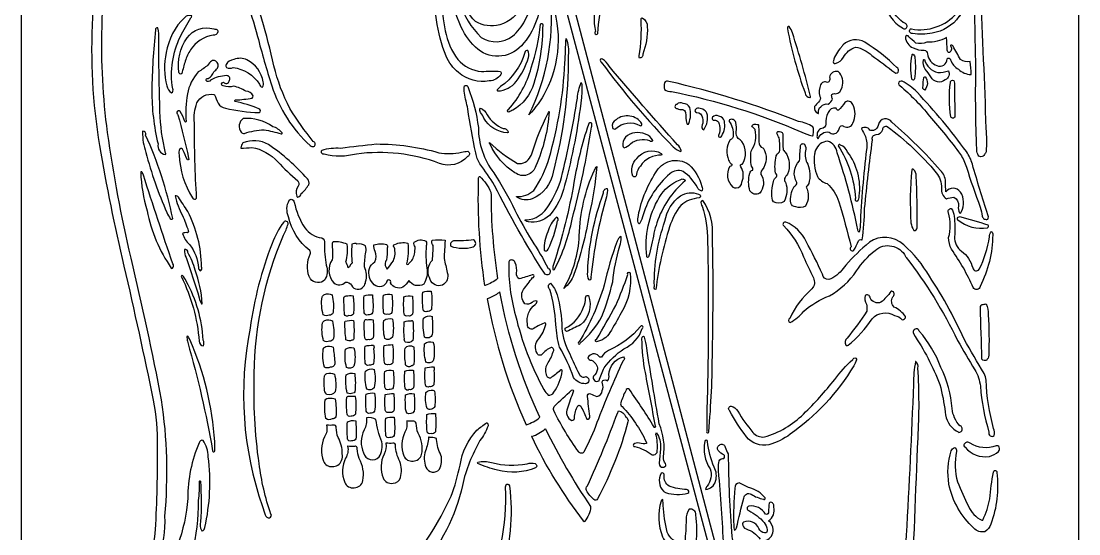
# Model space of a CAD drawing. Header units: millimetres. Extents: x -300 to 300, y -800 to 800.
# Drawn here: x -300 to 300, y -236 to 55 of the extents above; entities that cross this region are included whole.
import ezdxf

# ---------------------------------------------------------------- set-up
doc = ezdxf.new("R2010")
doc.units = ezdxf.units.MM
doc.layers.add('Default', color=70, linetype='Continuous')

msp = doc.modelspace()

# ---------------------------------------------------------------- linework, layer by layer
at = {"layer": 'Default'}
msp.add_lwpolyline([(-299.98, -800), (299.98, -800), (300, -799.98), (300, 799.98), (299.98, 800), (-299.98, 800), (-300, 799.98), (-300, -799.98)], close=True, dxfattribs=at)
for points in [[(-68.07, 350.93), (94, -257.74, 0.526537), (94.03, -257.75), (97.38, -255.32, 0.309364), (97.39, -255.3), (-63.6, 356.36, 0.612543), (-63.63, 356.37), (-68.07, 350.95, 0.24104)], [(-230.73, 123.01, 0.196978), (-251.17, 99.86, 0.089361), (-259.51, 57.16, 0.055091), (-255.55, -15.53, 0.017074), (-241.71, -83.99, -0.006401), (-225.05, -160.05, -0.055526), (-222.8, -186.01), (-222.8, -186.01, -0.015455), (-223.98, -233.39, -0.087207), (-227.75, -249.68, -0.024033), (-239.08, -271.93, 0.694821), (-238.55, -272.83, 0.168693), (-234.38, -270.73, 0.19294), (-218.44, -225.79, 0.058734), (-220.32, -159.91), (-220.32, -159.91, 0.011542), (-237.65, -79.39, -0.022489), (-250.94, -8.22, -0.040734), (-254.13, 51.65, -0.073329), (-247.65, 91.61, -0.175202), (-229.47, 115.53, 0.296552), (-229.22, 116.13), (-230.04, 122.53, 0.556408)], [(-134.06, -16.1, 0.742613), (-134.3, -13.38, -0.034201), (-147.53, 5.42, -0.062296), (-156.59, 29.58, 0.028623), (-171.8, 82.15, 0.127057), (-193.53, 113.85, 0.189955), (-221.08, 124.83, 0.348049), (-222.99, 123.8, 0.122648), (-223, 123.79, 0.051507), (-222.04, 118.64, 0.367408), (-220.15, 117.25, -0.173968), (-196.64, 108.7), (-196.64, 108.7, -0.121582), (-181.01, 89.24, -0.034231), (-165.9, 46.32, 0.01688), (-157.76, 18.31, 0.13432), (-135.98, -15.65, 0.23538)], [(-6.65, 72.83, -0.378329), (-5.4, 70.97, -0.201781), (-16.24, 41.03, -0.425866), (-42.31, 40.21, -0.109349), (-51.16, 53.38, -0.109084), (-63.29, 123.4, -0.120627), (-62.51, 125.44, -0.534236), (-62.48, 125.44, -0.148092), (-60.13, 119.17, -0.026655), (-59.11, 107.95, 0.064122), (-51.47, 65.89, 0.124848), (-38.98, 45.69, 0.316881), (-21.27, 46.46, 0.097297), (-14.2, 55.26, 0.042033), (-6.94, 72.49, -0.391123)], [(232.29, 123.77, -0.928487), (233.17, 123.75, 0.055969), (233.19, 123.64, -0.130647), (233.22, 122.54, 0.06174), (233.2, 122.42, -0.002716), (233.49, 62.48, 0.052711), (233.5, 62.37, -0.258281), (232.06, 57.63, 0.047906), (232, 57.56, -0.206953), (216.8, 48.17, 0.019128), (216.77, 48.17, -0.101142), (205.71, 47.95, 0.067327), (205.58, 47.95, -0.663364), (204.32, 50.32, 0.057717), (204.39, 50.42, -0.421002), (204.88, 50.58, 0.073517), (205.02, 50.53, 0.267858), (230.79, 59.64, 0.08225), (230.87, 59.78, 0.095194), (231.43, 62.7, 0.004254), (231.12, 117.5, 0.05244), (231.11, 117.6, -0.172397), (231.76, 123.1, -0.047932), (232.1, 123.41, 0.209891)], [(189.84, 117.51, 0.031699), (190.17, 84.15, -0.013918), (190.17, 84.12, -0.023186), (189.64, 65.81, 0.211297), (199.92, 51.06, -0.050316), (200, 51, 1.025477), (202.03, 53.31, -0.049003), (201.96, 53.38, 0.193308), (200.62, 54.13, -0.134513), (200.37, 54.23, -0.122746), (191.88, 65.1, -0.12491), (191.84, 65.34, 0.039909), (191.78, 95.11, -0.006293), (191.78, 95.12, -0.026464), (191.7, 116.49, -0.022971), (191.71, 116.53, 0.705864), (189.84, 117.51, 0.001177)], [(-27.9, 24.67, -0.231052), (-34.42, 21.03, -0.223342), (-51.87, 25.74, -0.124596), (-58.88, 35.02, -0.115591), (-65.02, 77.11, -0.048024), (-65.02, 77.11, -0.850071), (-62.47, 76.88, 0.03101), (-59.5, 49.52, 0.106949), (-52.29, 33.21, 0.203079), (-38.81, 26.41, -0.018475), (-28.09, 26.46, -0.218285), (-28.07, 26.45, -0.332976)], [(246.45, -20.67, -0.71076), (242.61, -20.53, -0.122346), (242.08, -17.55, -0.015539), (241.61, 27.36, -0.002235), (240.82, 70.67, -0.18264), (241.67, 76.45, -0.602478), (243.1, 76.63, -0.127895), (243.93, 71.99, -0.00571), (247.26, -5.91, -0.045007), (247.34, -19.17, -0.134921)], [(-11.96, 1.86, 0.134592), (0.58, 66.87, -0.870737), (0.62, 66.88, -0.21033), (-2.54, 15, -0.071821), (-11.93, 1.83, -0.858082)], [(30.44, 70.01, 0.280603), (26.43, 66.06, 0.129822), (25.77, 49.14, 1.226404), (27.08, 47.87, 0.12741), (27.08, 47.88, -0.05412), (30.7, 68.61, 0.315514), (30.45, 70, 0.259903)], [(-203.18, 57.92, 0.335938), (-207.21, 57.07, 0.166438), (-217.65, 37.07, 0.122357), (-217.31, 18.18, 0.15529), (-214.78, 14.31, 0.283221), (-214.76, 14.31, 0.445708), (-214.03, 16.59, -0.155107), (-209.67, 46.28, -0.035506), (-203.68, 56.73, 0.075316), (-203.17, 57.89, 0.361906)], [(52.27, 56.86, -0.278385), (55.21, 51.79, -0.103545), (52.6, 36.19, -0.496622), (50.82, 34.03, -0.18231), (50.8, 34.04, -0.300957), (50.55, 35.18, 0.054723), (51.7, 55.6, -0.432356), (52.25, 56.87, -0.215222)], [(-218.23, -20.7, 0.66687), (-218.06, -19.9, -0.054679), (-221.25, 3.68, -0.008426), (-221.9, 44.55, 0.098569), (-222.5, 51.17, 0.265888), (-222.51, 51.18, 0.538708), (-223.79, 50, 0.024413), (-225.87, 15.4, 0.060763), (-222.33, -14.72, 0.435688), (-218.23, -20.7, 0.004)], [(-188.42, 48.79, -0.388304), (-191.13, 47.01, 0.207436), (-203.92, 38.69, 0.072111), (-206.91, 32.26, 0.017905), (-208.82, 25.24, -0.132518), (-208.82, 25.23, -0.707938), (-210.55, 25.99, -0.186085), (-205.91, 45.41, -0.325911), (-190.77, 50.56, 0.224969), (-189.37, 50.4, -0.251144), (-189.35, 50.41, -0.370525)], [(-5.36, 53.19, -0.985761), (-4.14, 52.89, -0.073204), (-9.14, 19.57, -0.187265), (-21.04, 4.48, 0.025363), (-23.39, 3.35, -0.199935), (-23.4, 3.35, -0.800431), (-23.51, 4.89, 0.115432), (-10.61, 28.47), (-10.61, 28.47, 0.051995), (-5.36, 53.18, -0.001158)], [(147.46, 11.63, 0.571655), (147.82, 12.18, 0.016712), (137.52, 48.26, 0.055016), (135.74, 51.91, 0.205202), (135.73, 51.92, 0.639333), (134.73, 50.64, 0.041482), (144.71, 14.22, 0.359415)], [(-19.05, -44.59, 0.199871), (-9.22, -41.07, 0.082489), (-0.55, -22.77, 0.058696), (8.47, 31.31, 0.0055), (9.08, 45.12, -0.809278), (9.12, 45.13, -0.128645), (10.4, 35.46, -0.068299), (1.71, -30.72, -0.268418), (-10.06, -45.79, -0.256129), (-19.06, -44.63, -0.745321)], [(161.83, 30.96, 0.214192), (166.44, 34.5, -0.186802), (173.39, 40.25, -0.144687), (182.5, 35.48, 0.04024), (182.5, 35.48, -0.016851), (195.55, 25.74, 0.602866), (197.72, 26.79, 0.374277), (196.8, 28.6, 0.059274), (178.52, 42.97, 0.349893), (166.36, 41.48, 0.041332), (165.09, 40.01, 0.12135), (160.73, 32.42, 0.616292)], [(238.32, 31.98, -0.183106), (232.93, 33.19, -0.016023), (228.66, 40.75, 0.408897), (227.1, 41.16, 0.477507), (227.1, 41.13, -0.426834), (226.57, 37.13, -0.393013), (225.29, 38.41, -0.000421), (224.97, 45.59, 0.555668), (224.94, 45.6, -0.138186), (213.81, 43.04, 0.12497), (213.8, 43.04, -0.187104), (207.52, 42.54, 0.003731), (203.54, 46.03, 0.905182), (201.63, 45.86, 0.302895), (205.99, 39.84, 0.131097), (212.18, 38.47, -0.329844), (214.19, 36.34, 0.288297), (219.46, 29.78, 0.55542), (225.21, 33.54, -0.620409), (227.26, 33.04, 0.190209), (231.71, 27.63, 0.176707), (238.86, 24.68, 0.278332), (238.92, 24.79, 0.016484), (238.35, 31.96, 0.422217)], [(-12.58, 38.23, 0.460044), (-14.21, 37.16, -0.169461), (-28.1, 17.8, 0.054391), (-29.72, 16.12, 0.731326), (-29.48, 15.34, 0.213948), (-19.24, 20.67, 0.08599), (-12.13, 34.27, 0.211889), (-12.57, 38.22, 0.192085)], [(205.82, 36.16, -0.315027), (207, 34.05, -0.06364), (206.82, 22.31, -0.880866), (205.3, 22.11, -0.09782), (205.42, 35.67, -0.538633)], [(-199.52, 26.12, 0.144604), (-205.66, 13.64, 0.073255), (-206.34, -1.99, -0.776875), (-207.17, -1.99, 0.099263), (-209.87, 3.65, 1.058191), (-211.47, 2.37, -0.165196), (-211.07, 1.77, -0.019408), (-205.05, -22.73, 0.174075), (-205.05, -22.74, -0.846464), (-205.65, -23.8, -0.017266), (-208.2, -18.01, 0.46768), (-210.03, -17.51, 0.135497), (-210.04, -17.52, 0.172167), (-210.32, -20.93, 0.132501), (-202.85, -45.19, 0.541545), (-200.47, -45.54, 0.198552), (-200.46, -45.52, -0.016466), (-201.68, -2.75, 0.027596), (-201.68, -2.75, -0.116118), (-200.26, 8.56, -0.338012), (-190.7, 13.37, -0.021868), (-190.34, 13.18, -0.003777), (-188.3, 8.42, 0.267905), (-184.14, 5.63, 0.051474), (-164.98, 3.07, 0.117086), (-164.97, 3.07, 0.692409), (-165.14, 5.28, 0.031486), (-178.54, 9.46, -0.843494), (-178.38, 10.28, 0.034654), (-168.97, 11.3, 0.159413), (-168.96, 11.31, 0.152007), (-168.32, 12.6, 0.168232), (-168.32, 12.61, 0.259665), (-172.56, 15.23, 0.059983), (-179.45, 18.11, 0.145063), (-179.46, 18.11, -0.16427), (-185.41, 18.25, 0.059566), (-185.42, 18.26, -0.94836), (-185.3, 20.25, -0.144752), (-184.86, 20.02, 0.60672), (-181.83, 21.47, 0.601767), (-183.43, 24.03, 0.113908), (-192.58, 21.54, 0.185618), (-192.59, 21.53, -0.647289), (-195.02, 21.33, -0.653196), (-193.95, 22.4, 0.218109), (-193.93, 22.4, 0.194534), (-190.72, 26.18, 0.015465), (-188.58, 28.26, 0.070857), (-188.57, 28.26, 0.402877), (-189.64, 32.33, 0.280292), (-192.06, 32.28, 0.150717), (-194.04, 29.94, -0.019628), (-199.52, 26.13, 0.16832)], [(-183.43, 28.6, 0.227946), (-179.75, 28.71, -0.219525), (-164.86, 19.16, 0.339687), (-163.18, 17.55, 0.253812), (-163.16, 17.56, 0.273758), (-162.71, 20.52, 0.242145), (-171.91, 32.93, 0.211841), (-179.42, 33.19, 0.239254), (-183.78, 30.38, 0.285784), (-183.44, 28.61, 0.142971)], [(74.47, -18.42, 0.124127), (72.38, -15.14, -0.009478), (33.54, 29.47, 0.08977), (29.75, 33.46, 0.881965), (28.64, 32.17, 0.240725), (29.06, 31.73, 0.033309), (69.88, -16.37, 0.1035), (74.08, -18.93, 0.425423)], [(212.45, 33.21, 0.274255), (220.08, 25.84, 0.123397), (226.02, 26.82, -0.387947), (226.04, 26.81, -0.449465), (224.21, 21.73, -0.491948), (216.07, 23.31, 0.045953), (212.81, 27.64, -0.054941), (212.8, 27.65, -0.163385), (211.79, 32.84, -0.551381), (212.44, 33.23, -0.211035)], [(152.4, 2.85, -0.360236), (153.71, 6.43, 0.089899), (153.72, 6.44, -0.276785), (157.81, 7.92, 0.178438), (157.83, 7.92, 0.180871), (160.19, 10.73, 0.144802), (160.19, 10.74, 0.030166), (159.62, 12.62, -0.613798), (161.83, 13.63, 0.216843), (161.85, 13.63, 0.313654), (165.65, 17.46, 0.322812), (163.48, 26.3, 0.097492), (163.47, 26.31, 0.437798), (158.49, 23.17, 0.179284), (158.49, 23.16, -0.464994), (157.37, 20.11, 0.504047), (153.54, 18.81, 0.187203), (153.12, 12.28, -0.338722), (152.38, 9.04, 0.035045), (150.11, 6.46, 0.085964), (150.11, 6.45, 0.401442), (151.95, 2.69, 0.560621)], [(0.13, -87.32, -0.740198), (-3.2, -88.04, -0.026628), (-31.47, -38.19, 0.015659), (-39.74, -25.96, -0.108334), (-42.11, -19.79, -0.015097), (-46.62, 5.18, -0.003759), (-48.56, 14.14, -0.103142), (-48.55, 18.26, -0.193716), (-48.54, 18.27, -0.576161), (-46.43, 17.26, -0.063047), (-40.64, -5.36, -0.029654), (-40.64, -5.36, 0.161244), (-31.95, -31.07, -0.013796), (-31.95, -31.07, -0.036904), (-19.92, -52.25, 0.02087), (-10.34, -69.39, -0.028051), (-1.08, -85.24, -0.344624)], [(17.85, 19.86, -0.071716), (17.8, 11.61, -0.038831), (8.27, -38.2, -0.133132), (-0.36, -55.26, -0.024836), (-0.36, -55.26, -0.225281), (-12.26, -58.89, -0.082008), (-14.1, -58.14, -0.818442), (-13.92, -57.82, 0.271807), (-0.56, -49.2, -0.025989), (-0.56, -49.2, 0.077033), (6.48, -33.79, 0.022199), (15.55, 11.19, -0.059355), (17.61, 20.2, -0.600651), (17.65, 20.2, -0.125013)], [(149.3, -9.26, 0.139375), (149.16, -4.92, 0.179303), (149.15, -4.9, 0.102029), (141.03, -1.95, 0.035907), (67.42, 20.79, 0.389034), (64.94, 19.89, 0.079234), (64.93, 19.89, 0.083826), (64.93, 16.23, 0.202235), (64.94, 16.22, 0.168818), (68.95, 15.1, -0.051535), (142.86, -7.95, 0.066126), (148.64, -10.05, 0.601064)], [(198.48, 20.71, 0.697188), (198.46, 18.44, -0.045526), (215.27, 1.11), (215.28, 1.11, -0.021469), (232.84, -20.61, -0.06884), (236.24, -27.82, 0.014685), (244.03, -50.56, -0.040018), (245.25, -55.71, 0.480773), (248.31, -57.35, 0.144648), (248.32, -57.34, 0.285381), (248.41, -54.86, -0.009655), (239.59, -26.25, 0.093933), (236.2, -19.06, 0.033484), (208.21, 14.59, 0.081212), (199.83, 20.92, 0.262004)], [(212.85, 23.43, -0.359912), (212.58, 15.86, -0.317244), (212.56, 15.86, -0.422483), (211.6, 18.21, -0.024953), (212.05, 22.71, -0.433351), (212.84, 23.44, -0.213402)], [(229.06, 21.23, -0.09282), (229.55, 18.45, 0.008936), (229.71, 1.42, -0.932964), (227.41, 0.75, -0.045229), (227.41, 0.76, -0.078418), (227.17, 20.08, -0.66818), (229.05, 21.24, -0.147025)], [(71.9, 7.76, 0.963665), (72.13, 5.4, 0.236442), (75.19, 4.93, -0.260925), (76.87, 3.18, 0.031557), (77.57, -3.11, 0.832353), (78.74, -3.05, 0.164871), (79.23, 5.88, 0.361424), (75.52, 8.19, 0.352003)], [(152.21, -11.86, -0.408625), (158.36, -8.04, 0.447866), (163.34, -7.57, 0.1304), (164.21, -5.56, -0.642375), (166.72, -4.8, 0.094665), (166.73, -4.81, 0.432768), (171.88, -2.94, 0.23475), (171.73, 7.63, 0.538527), (167.34, 8.87, 0.055543), (167.34, 8.87, -0.030147), (163.6, 4.39, -0.297243), (162.31, 5.54, 0.288019), (162.3, 5.56, 0.357556), (157.73, 3.05, 0.135999), (156.45, -3.52, -0.347698), (154.13, -5.99, 0.422379), (151.63, -9.88, 0.417247), (152.18, -11.87, 0.496082)], [(-24.07, -8.42, -0.248874), (-37.55, -0.02, -0.07139), (-37.55, -0.02, 0.151589), (-39.42, 3.08, -0.080684), (-39.42, 3.08, -0.245868), (-39.52, 5.57, -0.385944), (-39.49, 5.58, -0.213681), (-35.67, 1.9, 0.16839), (-26.48, -5.97, -0.368671), (-23.78, -7.78, -0.371602)], [(-34.23, -13.95, 0.065642), (-18.45, -25.75, 0.325832), (-11.01, -21.82, 0.03767), (-10.12, -19.8, -0.040395), (-1.22, 2.47, -0.033826), (-0.43, 3.71, -0.768114), (-0.4, 3.7, -0.08412), (-8.04, -27.2, -0.534666), (-19.86, -31.02, -0.146621), (-34, -14.89, -0.417949), (-34.26, -13.95, -0.489634)], [(52.13, -3.23, 0.444327), (37.5, -0.98, 0.384908), (35.44, -5.4, 0.545936), (37.31, -5.99, -0.334858), (50.97, -4.25, 0.732029)], [(82.82, 5.11, 0.76322), (83.1, 3.21, -0.409043), (86.42, 0.04, 0.077488), (86.42, 0.03, -0.185984), (86.31, -3.94, 0.410427), (87.19, -6.66, 0.367542), (87.21, -6.65, 0.231123), (89.02, 2.82, 0.074372), (89.01, 2.83, 0.275121), (83.62, 5.57, 0.167639)], [(95.84, -10.57, 0.533622), (97.39, -10.19, 0.19219), (98.91, -1.71, 0.305631), (95.86, 1.07, 0.378114), (92.25, 0.48, 0.508813), (92.62, -1.16, 0.141992), (92.63, -1.16, -0.472498), (96.07, -4.21, 0.074688), (96.07, -4.22, -0.170416), (95.63, -9.83, 0.223991)], [(-151.91, -8.44, 0.167963), (-157.28, -4.92, 0.179748), (-173.99, -0.33, 0.123026), (-174, -0.33, 0.443934), (-175.22, -7.99, 0.326122), (-173.32, -8.73, -0.071918), (-162.17, -6.61, -0.017694), (-152.59, -8.94, 0.807935)], [(23.69, -2.95, 0.552767), (21.77, -3.72, 0.039679), (13.6, -36.52, -0.035511), (2.05, -83.01, 0.082432), (1.53, -85.45, 0.905306), (2.68, -85.52, 0.074068), (12.52, -57.45, 0.028892), (23.49, -5.22, 0.19602), (23.69, -2.96, 0.161795)], [(105.6, -39.66, 0.408481), (108.88, -36.4, 0.256157), (108.17, -27.62, -0.690987), (109.13, -26.08, 0.336482), (109.15, -26.07, 0.302904), (108.86, -13.38, 0.114876), (106.74, -11.58, -0.178001), (105.58, -7.87, 0.107196), (105.39, -2.46, 0.489102), (101.87, -1.06, 0.314604), (101.7, -1.89, -0.150519), (103.96, -9.92, -0.321391), (102.22, -12.41, 0.177688), (102.21, -12.42, 0.241035), (101.33, -23.86, 0.11682), (103.15, -26.24, -0.531135), (102.06, -27.42, 0.299479), (102.04, -27.43, 0.36787), (103.77, -39.15, 0.145798)], [(118.31, -4, -0.017213), (118.46, -13.55, 0.324937), (120.82, -16.97, -0.158627), (120.83, -16.98, -0.334802), (120.27, -29.39, 0.383461), (120.12, -32.79, -0.074155), (120.13, -32.79, -0.308947), (118.94, -42.54, -0.061324), (118.93, -42.54, -0.438264), (113.38, -41.3, -0.064599), (113.38, -41.29, -0.128581), (113.28, -31.33, -0.289083), (115, -29.55, 0.320655), (114.3, -27.36, -0.191907), (114.3, -27.35, -0.074121), (114.12, -18.77, -0.113774), (114.13, -18.76, 0.203292), (116.35, -6.54, 0.001551), (114.44, -4.48, -0.356065), (114.44, -4.45, -0.369805), (117.61, -3.66, -0.501661)], [(176.38, -68.96, 0.155955), (177.09, -69.09, 0.342559), (177.11, -69.08, 0.028186), (178.5, -51.33, -0.008526), (182.92, -12.41, 0.129541), (182.92, -12.4, -0.510777), (185.06, -9.41, 0.317948), (188.72, -6.44, 0.060149), (188.72, -6.43, -0.541943), (191.36, -4.83, -0.059165), (219.11, -31, -0.181562), (222.11, -39.75, 0.318323), (224.93, -45.75, 0.222646), (224.94, -45.75, -0.079126), (229.09, -44.91, -0.313339), (231.74, -49.93, 0.184576), (232.31, -53.77, 0.144561), (232.32, -53.78, 0.587917), (233.36, -53.1, 0.27762), (232.8, -41.95, 0.528688), (224.6, -41.91, -0.02222), (224.37, -35.96, 0.198527), (221.5, -29.78, 0.03943), (193.86, -2.43, 0.674457), (186.32, -3.6, 0.042108), (186.32, -3.61, -0.317465), (183.56, -7.04, -0.173235), (181.47, -6.8, 0.459392), (176.76, -6.03, 0.327966), (176.76, -6.05, 0.037852), (179, -10.46, -0.104839), (179.54, -17.79, 0.019336), (175.95, -61.03, -0.101077), (175.38, -64.76, -0.239894), (174.56, -63.49, 0.034793), (162.89, -19.69, 0.317998), (157.47, -13.2, 0.076029), (157.47, -13.2, 0.307479), (150.68, -18.26, 0.060391), (150.1, -20.48, 0.130301), (151.66, -33.11, 0.049615), (151.66, -33.11, 0.178191), (157.15, -37.19, -0.13891), (163.77, -47.48, -0.01591), (170.84, -72.99, 0.997998), (172.32, -75.04, 0.089398), (172.32, -75.03, 0.050627), (174.95, -69.62, -0.219769)], [(-231.21, -7.89, 0.077033), (-229.28, -19.54, 0.037179), (-217.34, -53.65, 0.042187), (-215.39, -57.08, 0.522239), (-214.01, -56.98, 0.212763), (-214.01, -56.97, 0.056394), (-229.39, -9.63, 0.518219), (-230.99, -7.41, 0.169577)], [(42.1, -16.83, 0.149992), (45.62, -14.55, -0.250636), (56.46, -12.81, 0.388952), (58.29, -12.86, 0.317021), (58.29, -12.83, 0.24578), (54.12, -9.22, 0.315184), (42.85, -10.94, 0.217543), (41.35, -15.82, 0.244858), (42.08, -16.83, 0.187176)], [(129.33, -7.72, -0.403681), (132.13, -9, -0.099805), (132.13, -9, 0.012923), (132.18, -17.37, 0.24771), (133.48, -19.31, -0.124852), (133.49, -19.31, -0.243307), (134.79, -31.9, -0.10631), (134.79, -31.91, 0.095156), (133.1, -34.34, 0.349791), (133.67, -36.41, -0.158331), (133.68, -36.42, -0.197627), (132.83, -47.39, -0.141691), (132.83, -47.4, -0.261506), (126.87, -47.57, -0.122082), (126.87, -47.57, -0.189304), (125.85, -43.21, -0.061838), (126.73, -35.99, -0.176042), (128.52, -33.43, 0.31719), (127.98, -31.23, -0.173019), (127.97, -31.22, -0.104513), (128.33, -21.51, -0.191011), (130.2, -19.22, 0.073609), (129.99, -11.31, -0.018603), (128.72, -8.58, -0.240437)], [(-142.97, -44.87, 0.239438), (-141.07, -42.79, 0.068741), (-136.83, -37.86, 0.058939), (-136.83, -37.86, 0.298136), (-137.64, -34.56, 0.065946), (-159.7, -15.1, 0.014234), (-159.71, -15.09, 0.236941), (-174.18, -14.1, 0.102842), (-174.18, -14.1, 0.190544), (-175.36, -16.99, 0.404916), (-175.35, -17.01, 0.049721), (-169.19, -16.66, -0.16793), (-154.48, -24.81, 0.030983), (-143.06, -35.63, -0.362992), (-142.91, -38.63, 0.240309), (-143.57, -44.26, 0.442314)], [(-129.31, -18.19, -0.093356), (-118.82, -17.04, -0.004499), (-98.54, -14.72, -0.026069), (-98.53, -14.72, -0.069538), (-63.15, -19.65, 0.103118), (-50.17, -19.35, -0.036566), (-46.58, -18.88, -0.130004), (-46.57, -18.88, -0.65563), (-46.72, -21.83, -0.31325), (-62.72, -25.7, 0.122455), (-109.86, -20.44, -0.126449), (-128.05, -20.51, -0.744822), (-129.32, -18.2, -0.124437)], [(144.32, -14.82, -0.212848), (144.99, -18.62, 0.187344), (146.17, -26.16, -0.032687), (146.17, -26.16, -0.172683), (146.75, -37.08, -0.145314), (145.24, -39.12, -0.264991), (144.89, -49.97, -0.120992), (144.88, -49.97, -0.241069), (139.38, -50.33, -0.367721), (136.59, -48.21, -0.176162), (138.57, -38.83, -0.132193), (138.58, -38.82, 0.248101), (140.09, -36.59, -0.355045), (141.61, -24.22, -0.021677), (142.18, -16.03, -0.685912), (144.31, -14.81, -0.073087)], [(174.09, -47.12, 0.317122), (175.42, -44.18, 0.195604), (168.85, -19.3, 0.211583), (164.82, -15.35, 0.72627), (163.51, -15.78, 0.142358), (163.51, -15.8, -0.126907), (173.28, -45.47, 0.631063), (174.08, -47.12, 0.132022)], [(63.3, -21.05, 0.269313), (51.31, -27.27, -0.053695), (51.31, -27.28, 0.170796), (49.05, -32.06, -0.661838), (46.9, -33.04, -0.124324), (46.9, -33.03, -0.288832), (49.23, -22.86, -0.382495), (63.1, -20.09, -0.401371), (63.32, -21.04, -0.289743)], [(7.91, -96.59, 0.118183), (16.62, -66.72, -0.101188), (25.25, -29.53, -0.066127), (26.58, -27.47, -0.734623), (26.61, -27.49, -0.03692), (22.2, -54.77, -0.046475), (13.57, -88.72, -0.131429), (7.94, -96.62, -0.84058)], [(50.32, -59.95, -0.164118), (49.84, -57.1, -0.106808), (59.91, -31.14, -0.457773), (78.72, -26.32, -0.033444), (78.73, -26.32, -0.147946), (86.04, -38.81, -0.246543), (86.16, -41.48, -0.39313), (86.14, -41.49, -0.183682), (83.6, -39.46, 0.123152), (75.49, -30.27, 0.27404), (68.07, -31.57, 0.141369), (52.83, -54.83, -0.057577), (50.9, -59.68, -0.659956)], [(205.25, -29.29, 0.042535), (204.78, -59.48, 0.132029), (206.46, -63.69, 0.163324), (206.47, -63.7, 0.573679), (208.19, -62.21, 0.013892), (207.78, -32.8, 0.182444), (206.26, -29.11, 0.566118)], [(-214.14, -85.23, 0.368063), (-213.92, -82.68, -0.006819), (-230.65, -32.36, 0.103929), (-231.56, -30.54, 0.583588), (-232.16, -30.73, 0.066595), (-228.52, -52.57, 0.102586), (-214.83, -85.19, 0.356964)], [(-39.88, -33.25, -0.118313), (-33.61, -42.11, -0.060646), (-33.45, -43.04, 0.039564), (-29.69, -91.07, -0.271212), (-29.7, -91.09, -0.089239), (-36.87, -94.92, -0.46185), (-36.89, -94.91, -0.046445), (-40.49, -34.98, -0.371285), (-39.9, -33.24, -0.323368)], [(76.65, -35.45, -0.48454), (76.72, -35.61, 0.141441), (60.63, -59.51, 0.01988), (58.98, -65.23, -0.020718), (55.93, -78.67, -0.924703), (54.88, -78.4, -0.162805), (61.98, -45.09, -0.177417), (73.84, -35.05, -0.4701)], [(22.22, -91.85, -0.169164), (21.37, -87.27, -0.079264), (30.44, -42.48, -0.488864), (32.5, -39.93, -0.384587), (32.52, -39.95, -0.09768), (32.01, -44.62, 0.044161), (23.21, -90.17, -0.563399), (22.24, -91.86, -0.276547)], [(-212.56, -44.21, 0.072054), (-208.54, -55.21, -0.027467), (-205.17, -63.91, -0.357694), (-205.57, -65.07, 0.15638), (-208.48, -65.45, 0.374129), (-208.49, -65.48, 0.13679), (-204.44, -71.74, -0.142763), (-199.45, -84.98, 0.246526), (-198.23, -86.7, 0.324579), (-198.21, -86.69, 0.311359), (-197.66, -84.44, 0.11456), (-205.46, -52.98, 0.028499), (-205.46, -52.98, -0.000361), (-210.82, -44.88, 0.287702), (-212.54, -44.19, 0.435692)], [(-146.87, -46.06, -0.324857), (-145.06, -47.68, 0.098573), (-139.06, -62.23, 0.221322), (-129.49, -67.94, -0.077888), (-129.49, -67.95, -0.360811), (-127.97, -70.98, 0.049909), (-126.89, -83.47, -0.230334), (-127.81, -91.73, -0.049164), (-127.82, -91.74, -0.467134), (-135.8, -91.23, -0.076792), (-136.62, -89.85, -0.201245), (-136.07, -77.23, 0.325965), (-136.29, -75.14, -0.17361), (-148.28, -56.05, -0.233064), (-147.9, -46.57, -0.250501)], [(60.04, -97.23, -0.48484), (59.19, -95.38, -0.089585), (65.22, -58.47, -0.204635), (74.07, -44.17, -0.263627), (84.25, -43.25, -0.95636), (84.53, -45.3, 0.152745), (74.13, -49.58, 0.087246), (67.86, -61.7, 0.047767), (60.06, -97.21, -0.44789)], [(85.81, -47.25, 0.28918), (86.38, -49.97, -0.072409), (89.44, -69.67, -0.010431), (89.29, -155.69, 0.017868), (89.06, -177.6, 1.691618), (90.06, -177.95, 0.022306), (92.1, -132.09, 0.012726), (92.12, -67.2, 0.178137), (86.7, -46.82, 0.257903), (86.68, -46.81, 0.299669)], [(250.39, -64.4, -0.312231), (251.14, -66.23, -0.117676), (243.96, -95.53, -0.72578), (240.05, -96.16, 0.053742), (227.73, -74.43, -0.041137), (227.73, -74.43, -0.113013), (226.14, -67.75, -0.068323), (226.14, -67.74, 0.138773), (225.98, -53.76, -0.523422), (227.59, -51.32, -0.242329), (227.61, -51.33, -0.144863), (229.22, -55.67, -0.055522), (229.51, -67.32, 0.263041), (233.39, -75.51, -0.1836), (239.77, -85.02, 0.657507), (243.54, -85.78, 0.080338), (249.24, -67.38, -0.135584), (250.36, -64.4, -0.399546)], [(-167.73, -144.88, -0.098278), (-151.14, -66.46, 0.042159), (-148.59, -60.17, 0.788285), (-151.05, -59.07, 0.071591), (-157.64, -71.17, 0.059022), (-170.08, -119.08, 0.133451), (-163.15, -220.34, 0.005303), (-161.52, -225.05, 0.365101), (-159.1, -226.72, 0.588903), (-158.36, -224.59, -0.050154), (-165.01, -195.98, -0.043885), (-167.73, -144.88), (-167.73, -144.88)], [(-3.37, -74.86, 0.643714), (-1.08, -74.28, 0.0754), (4.18, -58.38, 0.671978), (3.73, -56.3, 0.231842), (3.71, -56.3, 0.151185), (-1.2, -64.62, 0.125473), (-3.37, -74.85, 0.159666)], [(251.96, -180.02, 0.144162), (251.64, -176.13, -0.055595), (247.36, -148.64, 0.113777), (246.31, -144.92, -0.007795), (234.92, -125.41, 0.040034), (213.71, -87.31, 0.092004), (198.43, -70.17, 0.020654), (198.43, -70.17, 0.350189), (179.28, -72.04, 0.038092), (166.25, -85.29, 0.024297), (166.25, -85.29, -0.150751), (158.16, -91.66, -0.353995), (154.53, -88.63, 0.054677), (154.53, -88.62, 0.02434), (145.29, -70.03, 0.19383), (133.72, -59.06, 0.766418), (132.49, -61.04, -0.099638), (143.82, -78.74, 0.020045), (143.82, -78.75, 0.001808), (149.43, -90.64, -0.307515), (148.56, -96.87, 0.103444), (135.97, -113.64, 0.744225), (136.22, -115.95, 0.165957), (136.24, -115.95, 0.108206), (143.94, -109.61, -0.091998), (158.51, -100.84, 0.039282), (158.52, -100.84, 0.114371), (173.91, -86.71, -0.080139), (184.47, -75.09, 0.017255), (184.47, -75.08, -0.486551), (201.68, -78.45, 0.059957), (202.1, -79.06, -0.050087), (231.23, -126.08), (231.23, -126.09, 0.013069), (240.96, -142.74, -0.10414), (244.17, -152.12, 0.051455), (248.98, -178.09, 0.795831), (251.95, -180.03, 0.147895)], [(231.4, -56.43, 0.735018), (231.4, -57.73, 0.222983), (248.18, -62.2, 0.456327), (248.63, -60.77, 0.23714), (248.62, -60.76, 0.018939), (232.46, -56.08, 0.213438)], [(-113.34, -83.53, -0.204266), (-114.43, -84.91, 0.088651), (-115.87, -81.61, 0.121021), (-115.13, -71.63, 0.252841), (-115.14, -71.62, 0.114564), (-122.99, -70.16, 0.209763), (-123.01, -70.16, 0.215679), (-123.64, -72.38, -0.066652), (-123.51, -80.37, 0.354876), (-122.56, -93.52, 0.034156), (-122.55, -93.52, 0.390497), (-116.04, -93.1, -0.358408), (-112.67, -94.86, 0.546382), (-105.73, -95.53, 0.133248), (-104.59, -92.92, 0.179566), (-105.24, -84.43, -0.046512), (-104.41, -76.04, 0.080362), (-104.62, -72.55, 0.228246), (-104.63, -72.54, 0.162409), (-109.49, -71.45, 0.292898), (-112.34, -71.62, 0.209085), (-112.34, -71.64, 0.064971), (-112.18, -82.29, 0.15955)], [(-93.55, -82.85, 0.183385), (-92.29, -85.66, 0.007118), (-88.87, -80.99, 0.178194), (-88.31, -73.3, -0.731381), (-88.05, -71.64, -0.15304), (-80.62, -70.91, -0.325424), (-80.61, -70.93, -0.088958), (-81.45, -82.67, 0.647097), (-80.08, -82.53, -0.163456), (-80.07, -82.52, 0.192933), (-76.96, -77.17, 0.035566), (-76.42, -73.05, -0.209788), (-77.12, -70.45, -0.193947), (-77.12, -70.44, -0.28903), (-70.39, -69.8, -0.167292), (-70.38, -69.81, -0.183378), (-70.17, -72.55, 0.065301), (-69.81, -85.13, -0.180191), (-71.59, -94.18, -0.112205), (-71.6, -94.19, -0.408356), (-80.09, -92.13, -0.084664), (-83.5, -95.96, -0.063096), (-83.5, -95.96, -0.402555), (-90.51, -93.46, -0.275746), (-90.51, -93.44, 1.16955), (-92.47, -92.57, -0.552167), (-99.68, -94.55, -0.291554), (-102.44, -85.38, -0.183123), (-99.39, -81.58, 0.215526), (-99.24, -75.63, -0.105758), (-99.89, -71.99, -0.304091), (-99.87, -71.97, -0.160749), (-92.69, -71.71, -0.150274), (-92.68, -71.71, -0.290723), (-92.41, -73.82, -0.030407), (-92.7, -80.51, -0.150935), (-92.71, -80.53, 0.171967)], [(-59.46, -69.46, 0.014261), (-60.05, -79.69, 0.003142), (-58.27, -87.65, -0.368588), (-61.06, -94.79, -0.039956), (-61.06, -94.79, -0.401947), (-68.01, -91.59, -0.041109), (-68.38, -90.5, -0.311439), (-66.65, -80.59, 0.022803), (-66.31, -72.35, -0.270807), (-66.82, -69.36, -0.275662), (-66.81, -69.34, -0.059663), (-59.63, -69.23, -0.249809)], [(-56.28, -72.65, 0.160437), (-43.55, -73.06, 0.657115), (-43.31, -69.12, 0.162282), (-43.33, -69.12, -0.032819), (-54.71, -69.66, 0.052176), (-54.71, -69.66, 0.478186), (-56.29, -72.64, 0.206991)], [(40.13, -67.22, 0.186417), (38.06, -69.81, 0.029614), (30.71, -94.72, -0.067324), (16.51, -127.01, 2.190045), (17.14, -127.67, 0.095264), (29.38, -112.52, 0.025623), (29.38, -112.52, 0.040824), (35.55, -92.94, 0.02811), (35.55, -92.94, -0.040831), (39.54, -72.53, 0.122376), (40.41, -67.63, 0.490074)], [(-197.23, -105.3, 0.07337), (-201.31, -86.25, 0.071001), (-205.46, -76.25, 0.627097), (-207.31, -74.61, 0.278948), (-207.32, -74.62, 0.143464), (-206.43, -79.15, -0.009589), (-198.93, -102.03, 0.148521), (-197.62, -105.36, 0.657287)], [(-22.66, -80.65, 0.368782), (-23.38, -81.92, 0.073941), (-19.57, -111.97, 0.064641), (-3.49, -154, 0.080057), (-0.97, -157.18, 0.152097), (-0.96, -157.18, 0.328561), (2.14, -155.56, 0.121141), (6.98, -143.48, 0.79191), (5.83, -143.08, -0.031128), (0.19, -147.54, -0.428932), (-2.03, -145.36, 0.08479), (-2.03, -145.36, -0.20901), (-1.5, -139.47, 0.068895), (1.82, -132.68, 0.609659), (0.69, -130.09, 0.119298), (0.68, -130.09, 0.120081), (-4.69, -134.17, -0.556168), (-7.33, -133.33, 0.078027), (-7.34, -133.32, -0.324993), (-6.51, -125.32, 0.119157), (-2.4, -117.09, 0.852829), (-3.39, -116.36, 0.037191), (-10.02, -119.76, -0.47881), (-12.83, -116.81, 0.072865), (-12.83, -116.81, -0.289719), (-8.33, -105.76, 0.137345), (-7.24, -103.91, 0.438118), (-7.25, -103.88, 0.280892), (-10.19, -104.55, -0.261193), (-14.24, -105.38, -0.33795), (-15.06, -97.31, -0.00302), (-9.86, -90.47, 1.191599), (-10.06, -88.91, -0.008676), (-17.48, -91.28, -0.280039), (-18.96, -87.91, 0.118494), (-19.68, -82.08, 0.448241)], [(-196.58, -129.19, 0.239534), (-196.77, -125.9, 0.114545), (-206.36, -92.6, 0.128318), (-208.67, -89.19, 0.230547), (-208.69, -89.18, 0.54424), (-209.05, -90.07, -0.093849), (-199, -126.61, 0.396913), (-196.6, -129.21, 0.316395)], [(45.5, -87.78, -0.165234), (40.45, -110.41, -0.010521), (33.99, -121.66, -0.224228), (26.39, -126.88, -1.02761), (26.41, -125.56, 0.005711), (37.37, -106.23, 0.014776), (44.18, -88.79, -0.962932), (45.49, -87.77, -0.149152)], [(0.24, -93.62, -0.119618), (4, -100.18, -0.071815), (6.72, -119.1, 0.11468), (11.22, -133.71, -0.033937), (11.22, -133.71, 0.021557), (16.51, -145.12, 0.42048), (20.44, -146.66, -0.194515), (20.46, -146.66, -0.677424), (20.95, -150.48, -0.135874), (20.13, -150.66, -0.268066), (13.37, -147.09, -0.055997), (13.37, -147.08, 0.047443), (5.47, -129.94, -0.063132), (5.47, -129.94, -0.05435), (3.32, -117.08, 0.052319), (-0.01, -97.31, -0.533617), (0.21, -93.61, -0.348548)], [(-127.87, -100.02, -0.203636), (-123.64, -100.36, -0.213537), (-123.63, -100.37, -0.095278), (-123.05, -110.29, -0.411585), (-125.31, -111.72, -0.293753), (-128.59, -111.69, -0.179181), (-128.6, -111.68, -0.10689), (-129.29, -101.43, -0.190032)], [(-111.53, -103.06, -0.060947), (-111.54, -111.02, -0.107588), (-111.55, -111.02, -0.330189), (-114.14, -112.06, -0.534428), (-116.57, -111.39, -0.06618), (-116.57, -111.38, -0.005764), (-116.94, -102.45, -0.529318), (-115.68, -100.86, -0.064012), (-111.73, -100.77, -0.271152), (-111.61, -100.87, -0.003138)], [(-100.59, -102.55, -0.059252), (-100.61, -110.54, -0.101355), (-100.61, -110.55, -0.343582), (-103.12, -111.56, -0.539395), (-105.34, -110.44, -0.050625), (-105.47, -100.8, -0.29611), (-105.45, -100.79, -0.117649), (-100.68, -100.32, -0.364268), (-100.66, -100.34, -0.002903)], [(-89.73, -100.07, -0.06048), (-89.68, -110.26, -0.105399), (-89.68, -110.26, -0.339253), (-92.19, -111.27, -0.545528), (-94.42, -110.11, -0.045303), (-94.53, -100.5, -0.301205), (-94.52, -100.49, -0.112082), (-89.74, -100.01, -0.363239)], [(-78.06, -101, -0.060326), (-78.01, -111.17, -0.101315), (-78.01, -111.17, -0.345277), (-80.52, -112.2, -0.547928), (-82.75, -111.05, -0.04414), (-82.87, -101.46, -0.300362), (-82.86, -101.44, -0.112659), (-78.08, -100.94, -0.363259)], [(-67.33, -98.37, -0.059747), (-67.28, -108.6, -0.101091), (-67.28, -108.61, -0.345506), (-69.79, -109.64, -0.582394), (-72, -108.6, -0.052698), (-72.14, -98.81, -0.284154), (-72.12, -98.8, -0.130657), (-67.44, -98.27, -0.238966)], [(-31.12, -100.49, -0.056103), (-35.6, -102.59, 0.371378), (-35.61, -102.61, 0.061382), (-13.55, -173.97, 0.382288), (-13.52, -173.98, 0.092583), (-5.71, -169.74, 0.34485), (-5.7, -169.71, -0.065123), (-28.4, -98.62, 0.569945), (-28.43, -98.61, -0.03453)], [(8.62, -119.26, 0.204353), (18.95, -107.26, -0.047591), (18.95, -107.25, 0.137597), (20.16, -101.96, -0.500125), (21.74, -100.59, -0.251522), (21.76, -100.6, -0.32954), (17.22, -117.29, -0.044757), (17.22, -117.29, -0.021875), (9.42, -121.02, -0.214707), (9.4, -121.02, -0.367939), (8.61, -119.27, -0.210682)], [(201.75, -112.54, 0.109213), (195.27, -107.19, -0.351899), (194.43, -101.33, 0.67913), (193.87, -98.15, 0.202616), (193.4, -98.39, -0.056342), (187.75, -104.49, -0.415084), (181.63, -102.01, 0.606739), (178.72, -100.67, 0.171183), (178.71, -100.68, 0.200149), (179.49, -105.55, -0.083166), (179.66, -109.62, -0.03288), (168.53, -124.76, 0.407111), (167.91, -128.79, 0.46132), (169.08, -128.89, 0.077932), (182.68, -113.84, -0.355208), (195.48, -111.94, 0.085509), (195.48, -111.94, -0.162041), (199.76, -114.36, 0.188021), (199.77, -114.37, 0.443991), (201.75, -112.55, 0.165441)], [(245.22, -105.77, -0.00185), (247.4, -105.45, -0.327476), (247.42, -105.46, -0.129645), (248.57, -111.52, -0.025061), (248.88, -134.56, -0.173042), (247.56, -137.44, -0.131846), (247.55, -137.45, -0.287334), (245.07, -136.85, -0.188602), (245.06, -136.84, 0.000157), (244.15, -107.26, -0.248356), (245.22, -105.77, -0.120728)], [(-89.44, -114.02, -0.117156), (-89.44, -124.3, -0.103169), (-89.44, -124.3, -0.388546), (-93.62, -125.09, -0.191402), (-93.63, -125.08, -0.09735), (-94.3, -114.77, -0.205946), (-94.29, -114.76, -0.237491), (-89.46, -113.96, -0.313385)], [(-66.91, -112.59, -0.051952), (-66.78, -122.82, -0.061339), (-66.78, -122.83, -0.488713), (-71.1, -124.28, -0.187271), (-71.11, -124.27, -0.091907), (-71.79, -113.49, -0.180407), (-71.78, -113.47, -0.277673), (-66.92, -112.51, -0.298684)], [(-127.66, -114.76, -0.207751), (-123.44, -115.1, -0.210048), (-123.43, -115.12, -0.097626), (-122.86, -125.04, -0.410439), (-125.12, -126.46, -0.294008), (-128.39, -126.43, -0.178914), (-128.4, -126.42, -0.107066), (-129.1, -116.16, -0.187353)], [(-111.39, -114.86, -0.030221), (-111.28, -124.87, -0.541002), (-112.36, -125.92, -0.34578), (-115.74, -125.77, -0.186736), (-115.75, -125.76, -0.031808), (-116.33, -116.04, -0.283822), (-116.18, -115.27, -0.114166), (-111.41, -114.8, -0.363042)], [(-100.39, -114.42, -0.066349), (-100.36, -124.65, -0.107741), (-100.36, -124.66, -0.332301), (-102.85, -125.62, -0.593668), (-105.08, -124.52, -0.030578), (-105.29, -115.09, -0.53772), (-103.78, -114.41, -0.065307), (-100.41, -114.37, -0.36215)], [(-77.86, -115.15, -0.058706), (-77.82, -126.16, -0.159228), (-77.83, -126.17, -0.321343), (-81.97, -127.02, -0.329433), (-82.62, -125.19, -0.043579), (-82.68, -115.66, -0.265242), (-82.67, -115.64, -0.154358), (-78.53, -115.03, -0.637928)], [(21.53, -135.74, 0.439908), (23.59, -137.3, -0.279444), (26.94, -142.49, -0.175358), (24.64, -146.37, 0.152628), (24.64, -146.38, 0.725388), (27.84, -149, 0.172655), (27.85, -148.99, -0.041654), (30.75, -141.62, -0.093151), (41.9, -130.93, 0.207435), (52.35, -119.4, 1.158422), (51.38, -118.14, -0.115987), (33.27, -131.82, 0.126564), (29.17, -135.54, -0.429663), (27.57, -134.84, 0.115057), (27.57, -134.83, 0.494159), (21.53, -135.73, 0.150655)], [(233.65, -175.44, 0.42774), (232.51, -174.62, -0.147991), (228.05, -164.8, 0.098526), (221.76, -141.42, 0.083896), (209.51, -120.78, 0.797234), (206.06, -121.09, 0.205197), (206.11, -122.29, -0.055859), (221.16, -151.14, -0.036219), (224.16, -166.79, 0.24184), (230.4, -177.32, -0.074577), (231.9, -178.25, 0.212635), (231.92, -178.26, 0.574017)], [(-205.99, -124.44, 0.047384), (-205.5, -127.36, -0.027485), (-191.41, -188.65, 1.327257), (-190.19, -188.41, 0.041659), (-190.19, -183.53, 0.08611), (-204.23, -125.65, 0.054266), (-205.51, -123.79, 0.220732), (-205.53, -123.78, 0.567807)], [(65.53, -196, -0.233966), (64.37, -192.27, 0.134208), (61.99, -173.35, -0.005739), (54.9, -130.59, 0.025355), (53.67, -124.23, 0.121134), (53.67, -124.22, 0.802114), (51.97, -125.16, 0.043443), (53.92, -144.34, -0.001678), (59.63, -174.68, 0.201462), (59.63, -174.7, -1.249866), (59.02, -175.25, 0.023868), (45.02, -154.02, 0.654764), (42.96, -154.63, 0.036239), (40.12, -161.52, 0.352998), (40.88, -163.54, -0.079047), (54.53, -183.62, -0.016735), (54.83, -184.61, -0.120488), (50.72, -184.39, 0.284288), (47.43, -185.17, 0.719722), (48.03, -186.27, -0.090076), (58.04, -190.97, 0.102221), (58.05, -190.97, 0.345956), (60.73, -189.66, 0.08615), (60.73, -189.65, 0.067228), (60.47, -180.5, 0.119688), (60.46, -180.5, -0.325385), (60.44, -178.41, -0.169502), (62.7, -187.11, -0.010537), (61.97, -195.15, 0.378988), (63.21, -197.98, 0.315757), (65.64, -197.24, 0.328073)], [(-127.19, -129.61, -0.207159), (-122.97, -129.96, -0.24725), (-122.96, -129.97, -0.005255), (-122.13, -138.12, -0.552964), (-124.64, -141.31, -0.271561), (-127.89, -141.3, -0.192746), (-127.9, -141.29, -0.102154), (-128.63, -131.02, -0.188485)], [(-111.2, -130.42, -0.114904), (-111.19, -140.69, -0.112533), (-111.2, -140.7, -0.366844), (-115.35, -141.5, -0.201182), (-115.36, -141.49, -0.099102), (-116.06, -131.16, -0.209599), (-116.05, -131.14, -0.223919), (-111.28, -130.31, -0.140587)], [(-100.04, -131.11, -0.062918), (-100.07, -139.14, -0.107393), (-100.08, -139.15, -0.332197), (-102.57, -140.12, -0.548233), (-104.8, -138.98, -0.044676), (-104.92, -129.36, -0.32489), (-104.9, -129.34, -0.062069), (-100.19, -128.8, -0.255167), (-100.17, -128.81, -0.257314)], [(-89.28, -128.63, -0.055921), (-89.22, -138.79, -0.102381), (-89.22, -138.8, -0.346755), (-91.74, -139.83, -0.546287), (-93.97, -138.68, -0.044994), (-94.09, -129.08, -0.322466), (-94.07, -129.06, -0.065411), (-89.35, -128.52, -0.156595)], [(-77.33, -129.79, -0.059902), (-77.2, -139.2, -0.433466), (-78.68, -140.57, -0.659079), (-82.04, -139.22, -0.065195), (-82.01, -138.56, -0.076661), (-82.19, -130.56, -0.133035), (-82.19, -130.55, -0.390936), (-77.34, -129.74, -0.238074)], [(-66.24, -127.24, -0.114331), (-66.23, -137.61, -0.112292), (-66.23, -137.62, -0.366564), (-70.39, -138.43, -0.203119), (-70.4, -138.42, -0.095705), (-71.12, -128.1, -0.186235), (-71.11, -128.09, -0.269117), (-66.26, -127.16, -0.000813)], [(29.97, -148.93, -0.328314), (32.6, -148.99, 0.256056), (33.42, -145.71, -0.078024), (33.42, -145.71, -0.343916), (41.74, -135.44, -0.252678), (41.76, -135.44, -0.495853), (41.47, -137.68, 0.022126), (26.66, -172.73, -0.031596), (19.18, -189.51, -0.054437), (19.18, -189.51, -0.511082), (16.28, -189.3, -0.044489), (2.18, -165.96, -0.311687), (2.45, -163.54, -0.011312), (12.23, -154.34, -0.99378), (13.16, -155.25, 0.015628), (9.92, -164.62, -0.039168), (9.92, -164.63, 0.425758), (12.42, -171.52, 0.421645), (13.91, -169.98, -0.121582), (15.81, -163.22, -0.077668), (15.81, -163.21, -0.596148), (17.72, -163.87, -0.020662), (20.85, -170.73, 0.584734), (22.63, -169.07, -0.023038), (21.35, -157.84, -0.700066), (22.97, -156.37, 0.037419), (26.57, -157.98, 0.337504), (29.66, -154.56, -0.087566), (29.66, -154.55, 0.204419), (29.73, -150.54, -0.346814)], [(173.87, -137.22, -0.048268), (172.32, -140.57, -0.10249), (136.24, -179.35, -0.092505), (124.17, -185.34, -0.018583), (124.17, -185.34, -0.284677), (111.46, -180.73, -0.045342), (101.92, -165.94, -0.72348), (102.75, -163.39, -0.056788), (102.76, -163.39, -0.220292), (106.47, -166.26, 0.038327), (115.08, -178.28, 0.259628), (121.59, -180.87, 0.125441), (143.82, -167.86, 0.031869), (161.54, -148.23, -0.053361), (171.77, -136.99, -1.006039), (173.87, -137.22, -0.059974)], [(-99.78, -142.64, -0.113489), (-99.77, -152.91, -0.10422), (-99.77, -152.92, -0.390804), (-103.96, -153.71, -0.190465), (-103.97, -153.69, -0.095836), (-104.65, -143.49, -0.186491), (-104.65, -143.47, -0.264003), (-99.83, -142.53, -0.08201)], [(-88.94, -143.28, -0.061722), (-88.89, -152.94, -0.104966), (-88.89, -152.95, -0.335181), (-91.28, -153.93, -0.537354), (-93.67, -152.71, -0.051487), (-93.75, -143.69, -0.259409), (-93.74, -143.68, -0.183142), (-88.98, -143.2, -0.136303)], [(-77.52, -143.15, -0.06115), (-77.46, -153.01, -0.101869), (-77.47, -153.01, -0.338335), (-79.85, -154.01, -0.615248), (-82.16, -153.13, -0.062791), (-82.32, -143.57, -0.278064), (-82.31, -143.55, -0.136304), (-77.6, -143.05, -0.263089)], [(-65.9, -143.44, -0.061101), (-65.93, -151.32, -0.10451), (-65.93, -151.32, -0.337848), (-68.43, -152.32, -0.570497), (-70.64, -151.37, -0.05091), (-70.78, -141.72, -0.323115), (-70.77, -141.7, -0.061192), (-66.05, -141.17, -0.252387), (-66.03, -141.18, -0.262523)], [(199.53, -380.96, 0.454837), (200.26, -382.93, 0.342046), (200.28, -382.92, 0.10584), (200.67, -382.02, 0.045737), (202.38, -364.98, -0.004137), (208.79, -181.37, 0.029876), (208.69, -141.86, 0.297356), (207.45, -138.04, 0.560953), (207.42, -138.06, 0.052645), (206.14, -150.9, -0.005874), (202.02, -236.64), (202.02, -236.64, 0.011849), (199.81, -341.35, 0.003412)], [(-126.53, -144.86, -0.203966), (-122.3, -145.2, -0.207781), (-122.29, -145.21, -0.111304), (-121.82, -155.31, -0.128608), (-121.82, -155.32, -0.308975), (-126.69, -156.75, -0.123532), (-126.7, -156.74, -0.198198), (-127.97, -153.5, -0.065441), (-127.96, -146.26, -0.189279)], [(-110.8, -144.9, -0.065573), (-110.74, -155.3, -0.403297), (-111.78, -155.97, -0.283904), (-114.98, -155.98, -0.192491), (-114.99, -155.97, -0.09761), (-115.66, -145.65, -0.207238), (-115.65, -145.63, -0.235451), (-110.82, -144.85, -0.31401)], [(-99.51, -156.12, -0.064295), (-99.47, -166.32, -0.106063), (-99.48, -166.32, -0.335709), (-101.97, -167.31, -0.590017), (-104.21, -166.17, -0.042806), (-104.32, -156.57, -0.284271), (-104.31, -156.55, -0.14005), (-99.55, -156.02, -0.087372)], [(-65.51, -154.91, -0.057614), (-65.37, -163.52, -0.083323), (-65.37, -163.53, -0.462005), (-69.73, -164.75, -0.172649), (-69.74, -164.74, -0.113324), (-70.38, -155.61, -0.145821), (-70.37, -155.6, -0.278077), (-66.41, -154.37, -0.30659)], [(-125.16, -158.94, -0.126151), (-121.93, -159.28, -0.268456), (-121.92, -159.3, -0.057849), (-121.43, -169.41, -0.101245), (-121.43, -169.42, -0.311359), (-123.64, -170.62, -0.319721), (-127.08, -170.46, -0.173956), (-127.08, -170.45, -0.086296), (-127.56, -159.98, -0.088283), (-127.56, -159.97, -0.356664), (-125.16, -158.94, -0.015969)], [(-110.43, -157.84, -0.060732), (-110.38, -168.02, -0.103956), (-110.38, -168.03, -0.340313), (-112.88, -169.04, -0.550165), (-115.12, -167.9, -0.034619), (-115.32, -158.58, -0.435117), (-114.19, -157.83, -0.057145), (-110.45, -157.78, -0.371992)], [(-88.68, -156.4, -0.068285), (-88.63, -166.02, -0.111204), (-88.64, -166.03, -0.327083), (-91.14, -166.98, -0.565309), (-93.44, -165.23, -0.052288), (-93.48, -156.82, -0.320106), (-93.47, -156.81, -0.063298), (-88.74, -156.3, -0.137049)], [(-77.12, -156.53, -0.038009), (-77.01, -166.27, -0.127783), (-77.01, -166.28, -0.39707), (-81.22, -167.31, -0.146274), (-81.23, -167.3, -0.159743), (-81.96, -162.75, -0.049084), (-81.92, -156.95, -0.261037), (-81.91, -156.94, -0.173827), (-77.16, -156.45, -0.459122)], [(-65.03, -167.63, -0.058901), (-64.99, -177.94, -0.104346), (-64.99, -177.95, -0.342167), (-67.5, -178.96, -0.547816), (-69.73, -177.79, -0.041316), (-69.84, -168.07, -0.302316), (-69.83, -168.05, -0.112952), (-65.05, -167.57, -0.364927)], [(38.91, -166.08, -0.261549), (42.82, -169.27, -0.335087), (44.2, -172.37, -0.059475), (26.87, -216.05, -0.487105), (24.84, -216.41, -0.061132), (20.67, -211.29, -0.371503), (21.25, -208.61, 0.018787), (38.4, -167.05, -0.141271), (38.89, -166.09, -0.252096)], [(-110.07, -174.04, -0.053027), (-110.08, -182, -0.101289), (-110.08, -182.01, -0.347336), (-112.6, -183.05, -0.547429), (-114.84, -181.88, -0.042196), (-114.96, -172.34, -0.26411), (-114.95, -172.32, -0.178784), (-110.17, -171.78, -0.332341), (-110.16, -171.8, -0.004191)], [(-104.15, -169.99, -0.144565), (-105.45, -176.92, 0.219334), (-105.86, -189.95, 0.584977), (-96.9, -192.22, 0.062972), (-96.9, -192.22, 0.174648), (-95.36, -183.6, 0.058535), (-95.36, -183.6, -0.071692), (-98.71, -170.98, 0.242782), (-98.72, -170.96, 0.184637), (-104.1, -169.93, 0.380249)], [(-83.98, -265.1, -0.149947), (-93.88, -270.99, -0.06517), (-93.89, -270.99, -0.716471), (-94.62, -268.66, 0.096277), (-56.11, -214.5, 0.038127), (-50.99, -196.81, -0.149162), (-41.46, -177.03, -0.035039), (-41.46, -177.03, -0.014014), (-35.95, -172.77, -0.272367), (-35.92, -172.77, -0.393367), (-35.17, -174.61, -0.070906), (-39.71, -182.93, 0.075227), (-49.71, -208.34, -0.128847), (-73.9, -255.67, -0.035576)], [(-88.41, -169.8, -0.05577), (-88.35, -180.08, -0.101968), (-88.35, -180.09, -0.346249), (-90.87, -181.13, -0.574153), (-93.1, -179.97, -0.048578), (-93.22, -170.24, -0.299873), (-93.2, -170.22, -0.110746), (-88.43, -169.74, -0.364417)], [(-81.27, -171.84, -0.164601), (-82.29, -178.07, 0.210566), (-82.93, -191.54, 0.348311), (-77.71, -194.53, 0.351816), (-72.84, -190.82, 0.190284), (-74.83, -178.75, -0.093527), (-75.89, -173.08, 0.10401), (-75.89, -173.07, 0.328582), (-77.99, -171.86, -0.056639), (-81.21, -171.79, 0.392396)], [(-126.78, -174.18, -0.206151), (-127.91, -180.8, 0.034857), (-127.91, -180.8, 0.206234), (-128.47, -194.62, 0.330888), (-123.5, -197.7, 0.329393), (-118.23, -194.22, 0.143805), (-117.88, -190.41, 0.142216), (-120.26, -181.13, -0.0875), (-121.27, -175.55, 0.602237), (-122.83, -174.21, -0.055721), (-126.71, -174.13, 0.412179)], [(18.97, -228.43, -0.050764), (-10.4, -180.67, -0.448862), (-10.39, -180.64, 0.09336), (-2.65, -176.22, -0.488726), (-2.62, -176.22, 0.034232), (23.03, -220.38, -0.163953), (23.03, -220.39, -0.171256), (19.53, -228.81, -0.877798), (18.97, -228.5, -0.034277)], [(-197.33, -234.13, 0.311832), (-195.81, -232.24, 0.086644), (-193.82, -192.06, 0.132067), (-196.82, -182.83, 0.178316), (-196.84, -182.83, 0.438504), (-199.01, -184.13, 0.102832), (-205.48, -215.69, -0.075832), (-211.35, -242.19, -0.029727), (-223.45, -269.02, 0.08653), (-225.21, -273.28, 0.66909), (-224.06, -274.07, 0.13934), (-216.23, -264.45, 0.006117), (-208.64, -248.34, -0.087699), (-207.83, -247, 0.031614), (-210.86, -260.41, 0.145922), (-210.86, -260.42, 0.657626), (-208.76, -260.4, 0.112898), (-202.74, -246.44, 0.056144), (-199.32, -216.96, 0.030389), (-198.74, -205.93, -0.716931), (-198.3, -206.02, -0.032063), (-198.21, -228.95, 0.212404), (-197.74, -233.82, 0.334524)], [(-93.05, -184.42, -0.157184), (-94.07, -190.65, 0.21259), (-94.71, -204.13, 0.365442), (-89.06, -207.09, 0.33744), (-84.81, -203.81, 0.158346), (-85.2, -194.73, 0.035546), (-85.2, -194.73, -0.116788), (-87.67, -185.66, 0.58795), (-89.2, -184.45, -0.052616), (-92.99, -184.37, 0.382961)], [(-68.95, -181.16, -0.095079), (-70.7, -188.7, 0.033008), (-70.71, -188.7, 0.172529), (-70.36, -198, 0.555866), (-62.68, -199.23, 0.064955), (-62.68, -199.23, 0.178217), (-61.85, -191.16, 0.059907), (-61.85, -191.16, -0.108477), (-64.34, -182.3, 0.252365), (-64.48, -181.76, 0.108397), (-68.38, -181.17, 0.947839)], [(88.26, -210.63, 0.327921), (93.95, -205.88, 0.206708), (93.1, -198.05, -0.079821), (89.4, -183.38, 0.91116), (87.83, -183.45, 0.195017), (90.79, -199.01, -0.263865), (89.11, -208.74, 0.165309), (88.24, -210.61, 0.465125)], [(114.05, -247.64, -0.580436), (111.59, -251.87, 0.169563), (109.99, -254.65, -0.61616), (106.6, -255.65, 0.375288), (105.44, -257, -0.752231), (101.74, -258.32, -0.041484), (101.74, -258.31, -0.111719), (98.65, -245.48, 0.01149), (95.84, -202.97, -0.074477), (95.89, -194.41, -0.102198), (95.89, -194.41, -0.286462), (98.65, -193.07, 0.366733), (98.7, -190.96, -0.130913), (95.44, -188.64, -0.488546), (96.15, -185.49, -0.604043), (99.33, -186.62, 0.040544), (101.08, -190.53, -0.123051), (101.08, -190.54, 0.016196), (103.11, -237.41, 0.048491), (105.07, -245.06, 0.165743), (112.68, -247.78, -0.627491)], [(254.84, -186.71, 0.416885), (253.1, -185.98, -0.232244), (238.34, -184.44, 0.480458), (234.94, -184.9, 0.569271), (235.55, -186.72, 0.272332), (249.24, -191.9, 0.137702), (254.34, -189.05, 0.366771)], [(-114.8, -186.16, -0.203773), (-115.97, -192.84, 0.035136), (-115.97, -192.84, 0.207894), (-116.48, -206.62, 0.346852), (-111.1, -209.69, 0.35379), (-106.13, -205.63, 0.180476), (-108.29, -193.11, -0.087388), (-109.3, -187.52, 0.6027), (-110.86, -186.19, -0.055361), (-114.74, -186.1, 0.390738)], [(245.46, -227.97, 0.07783), (249.44, -215.92, -0.02725), (251.6, -200.76, -1.125527), (253.43, -201.02, -0.118035), (250.12, -230.36, -0.156434), (246.72, -234.65, -0.108341), (246.71, -234.66, -0.239397), (240.39, -232.63, -0.157543), (226.29, -207.64), (226.29, -207.64, -0.118877), (227.65, -188.75, -0.256886), (229.65, -186.88, -0.199456), (229.66, -186.88, -0.33528), (230.57, -189.1, 0.111355), (231.07, -206.38, -0.00038), (237.31, -220.18, 0.173665), (245.02, -228.15, 0.086395)], [(-40.98, -195.18, -0.137839), (-33.1, -195.42, 0.107439), (-13.01, -196.14, -0.165933), (-8.37, -196.01, -0.584327), (-8.16, -198.43, -0.087985), (-8.16, -198.43, -0.160405), (-29.78, -199.63, -0.050537), (-40.91, -195.99, -0.351444), (-41, -195.2, -0.289874)], [(78.83, -212.05, 0.380626), (77.51, -210.68, -0.069892), (67.56, -208.8, -0.302554), (64.77, -202.69, 0.650995), (63, -201.46, 0.136448), (62.99, -201.47, 0.322234), (64.31, -211.57, 0.125318), (65.59, -212.42, 0.148768), (78.28, -212.66, 0.35185)], [(-25.02, -208.19, 0.176011), (-25.42, -209.33, -0.121454), (-38.02, -271.83), (-38.02, -271.83, -0.12151), (-65.79, -307.35, 0.021616), (-65.79, -307.35, 0.12842), (-83.46, -334.96, 0.073266), (-85.77, -349.09, 0.155581), (-85.76, -349.11, 0.620669), (-83.53, -348.79, 0.097764), (-81.43, -344.77, -0.096503), (-63.08, -315.95, 0.118118), (-27.59, -258.66, 0.108337), (-22.75, -208.61, 0.076249), (-22.75, -208.61, 0.5276)], [(121.17, -216.11, 1.037118), (122.01, -215.44, 0.172163), (113.29, -209.77, -0.053344), (107.39, -206.87, 0.170523), (107.38, -206.87, 0.39235), (104.8, -209.86, 0.031858), (104.27, -231.13, 0.065515), (104.63, -233.85, 0.473949), (104.66, -233.86, 0.227506), (105.83, -232.39, -0.013663), (109.97, -215.57, 0.054468), (109.97, -215.57, -0.568446), (114.17, -213.35, 0.108632)], [(89.01, -247.57, 0.179571), (86.23, -245.28, 0.147922), (86.22, -245.28, -0.402209), (83.09, -243.29, -0.092563), (82.82, -240.87, 0.069703), (82.71, -224.95, 0.49013), (79.05, -221.87, 0.186069), (79.04, -221.87, 0.16287), (77.21, -227.74, -0.027522), (76.43, -240.37, -0.498197), (74.68, -241.14, 0.102842), (74.67, -241.14, -0.286334), (66.5, -234.79, -0.057225), (64.26, -219.65, 0.047807), (63.95, -216.39, 0.390932), (63.93, -216.37, 0.370022), (63.07, -217.3, 0.179067), (63.87, -237.49, 0.20598), (71.44, -244.44, 0.003721), (87.99, -251.38, 0.720003), (89.43, -249.39, 0.111221)]]:
    msp.add_lwpolyline(points, format="xyb", close=True, dxfattribs=at)
for points in [[(-15.75, 64.04, -0.224513), (-28.54, 52.91, -0.200866), (-42.28, 54.73, -0.061561), (-42.28, 54.74, -0.157204), (-49.92, 69.24, -0.049994)], [(122.6, -239.38, 0.339879), (126.55, -233.36, 0.21486), (124.04, -228.46, 0.3043), (126.97, -220.65, 0.431924), (125.36, -217.92, 0.38074), (124.39, -218.36, 0.053251), (124.03, -223.25, -0.530139), (122.23, -224.75, 0.326533), (112.85, -220.16, 0.782704), (112.77, -222.65, -0.097474), (121.53, -229.39, -0.103614), (123.18, -233.47, -0.569359), (121.69, -235.24, -0.276258), (118.44, -232.78, 0.40823), (109.81, -229.12, 0.247646), (109.22, -230.06, 0.325594), (111.24, -233.02, -0.164783), (119.14, -238.83, -0.383944)]]:
    msp.add_lwpolyline(points, format="xyb", dxfattribs=at)

doc.saveas('drawing.dxf')
